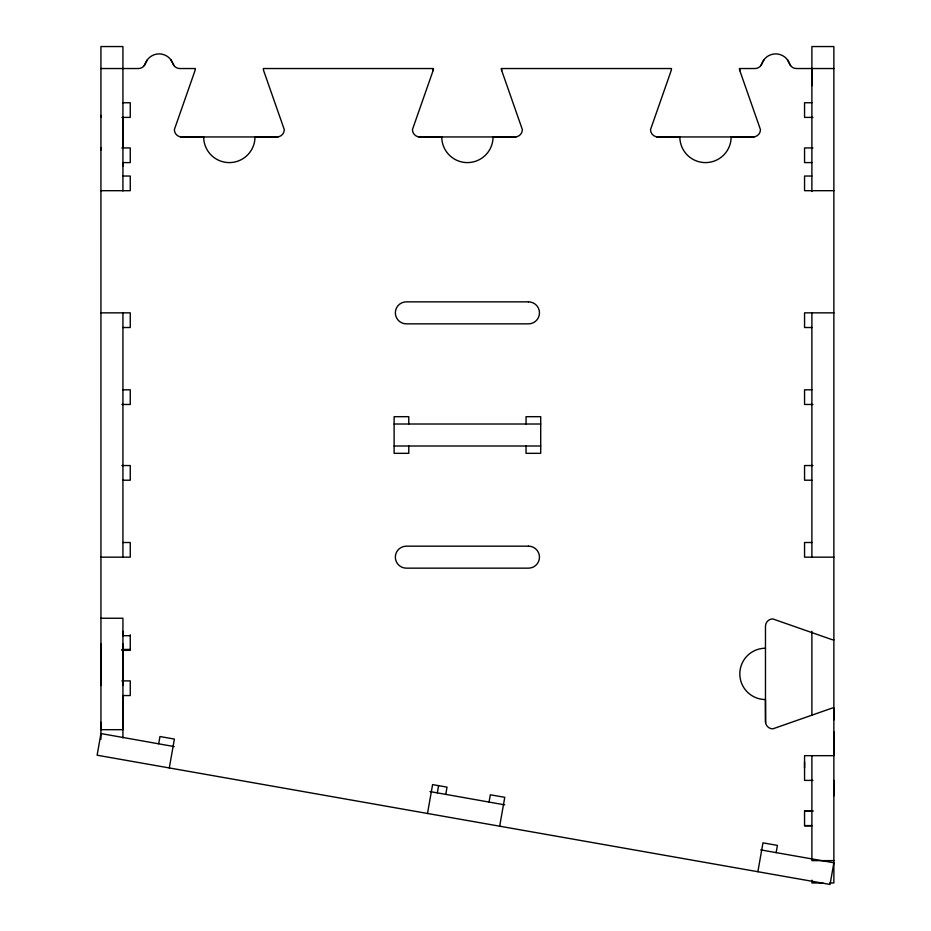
<?xml version="1.0" encoding="UTF-8"?>
<svg xmlns="http://www.w3.org/2000/svg" width="931" height="931" viewBox="0 0 931 931"><rect width="100%" height="100%" fill="white"/><g stroke="black" fill="none" stroke-linecap="round" stroke-linejoin="round"><path stroke-width="1.4" d="M100.932 149.961L100.944 147.936M100.944 618.242L100.944 729.683L122.927 729.683L122.927 618.242L100.944 618.242L100.932 46.55L122.927 46.55L122.927 190.971M122.927 165.962L122.927 162.599L130.259 162.599L130.259 147.936L121.88 147.936M804.559 768.028L804.559 761.849M811.89 85.64L811.89 68.533M833.873 795.784L833.873 780.399M833.873 731.789L833.873 755.669L804.559 755.669L804.559 780.399L812.938 780.399M833.873 719.849L833.885 707.897A7.343 7.343 0 0 0 831.779 708.212L772.8 728.857A7.332 7.332 0 0 1 765.468 721.525L765.468 626.237A7.332 7.332 0 0 1 772.8 618.917L831.779 639.55A7.332 7.332 0 0 0 833.885 639.865M158.689 743.741L159.957 736.526L174.388 739.063L169.302 767.935M427.504 813.473L432.589 784.6L447.031 787.137L445.751 794.364M437.291 792.968L438.571 785.741M489.066 801.998L490.334 794.783L504.777 797.32L499.679 826.193M757.881 871.719L762.966 842.846L777.408 845.395L776.14 852.715M100.932 68.533L138.382 68.533A7.332 7.332 0 0 0 145.294 63.657A14.663 14.663 0 0 1 172.933 63.657A7.332 7.332 0 0 0 179.846 68.533L195.301 68.533A7.32 7.32 0 0 1 194.998 70.64L174.353 129.618A7.332 7.332 0 0 0 181.685 136.95L276.973 136.95A7.332 7.332 0 0 0 284.292 129.618L263.648 70.64A7.332 7.332 0 0 1 263.345 68.533L433.392 68.533A7.32 7.32 0 0 1 433.078 70.64L412.433 129.618A7.332 7.332 0 0 0 419.765 136.95L515.052 136.95A7.332 7.332 0 0 0 522.372 129.618L501.739 70.64A7.332 7.332 0 0 1 501.425 68.533L671.472 68.533A7.343 7.343 0 0 1 671.158 70.64L650.525 129.618A7.332 7.332 0 0 0 657.856 136.95L753.132 136.95A7.332 7.332 0 0 0 760.464 129.618L739.819 70.64A7.332 7.332 0 0 1 739.517 68.533L754.971 68.533A7.332 7.332 0 0 0 761.884 63.657A14.663 14.663 0 0 1 789.523 63.657A7.332 7.332 0 0 0 796.436 68.533L833.873 68.533M144.258 65.589L147.366 59.782M760.848 65.589L763.944 59.782M278.299 136.822L254.978 136.95A25.649 25.649 0 0 1 229.329 162.599A25.649 25.649 0 0 1 203.668 136.95L180.346 136.822M516.379 136.822L493.058 136.95A25.649 25.649 0 0 1 467.409 162.599A25.649 25.649 0 0 1 441.76 136.95L418.438 136.822M754.471 136.822L731.149 136.95A25.649 25.649 0 0 1 705.489 162.599A25.649 25.649 0 0 1 679.839 136.95L656.518 136.822M122.927 102.747L130.259 102.747L130.259 117.399L121.88 117.399M811.89 102.747L804.559 102.747L804.559 117.399L812.938 117.399M812.938 147.936L804.559 147.936L804.559 162.599L811.89 162.599M122.927 176.04L130.259 176.04L130.259 190.692L100.932 190.692M811.89 176.04L804.559 176.04L804.559 190.692L833.873 190.692M100.932 312.851L130.259 312.851L130.259 327.514L122.927 327.514M833.873 312.851L804.559 312.851L804.559 327.514L811.89 327.514M122.927 389.81L130.259 389.81L130.259 404.473L121.88 404.473M811.89 389.81L804.559 389.81L804.559 404.473L812.938 404.473M394.116 424.012L540.702 424.012M394.116 446.007L540.702 446.007M121.88 465.547L130.259 465.547L130.259 480.21L122.927 480.21M812.938 465.547L804.559 465.547L804.559 480.21L811.89 480.21M122.927 542.505L130.259 542.505L130.259 557.169L100.932 557.169M811.89 542.505L804.559 542.505L804.559 557.169L833.873 557.169M130.259 635.687L122.927 635.687L122.927 631.334M121.88 649.442L130.259 649.442M121.88 650.35L130.259 650.35L130.259 634.791M121.88 680.887L130.259 680.887L130.259 695.55L122.927 695.55L122.927 737.899M812.938 810.936L804.559 810.936L804.559 825.832L811.89 825.832M804.559 811.169L812.938 811.169M804.559 825.599L811.89 825.599M833.873 860.628L811.89 860.628L811.89 755.669M822.888 882.984L811.89 882.984L811.89 880.156M829.754 882.984L833.873 882.984L833.873 46.55L811.89 46.55L811.89 191.449M174.167 746.569L100.944 733.558L97.127 755.216L830.056 884.45L833.873 862.793L760.72 849.898M429.971 791.571L504.707 804.85M787.451 59.782L790.559 65.589M170.873 59.782L173.969 65.589M765.596 722.852L765.468 699.53A25.649 25.649 0 0 1 739.819 673.881A25.649 25.649 0 0 1 765.468 648.232M100.932 115.374L100.944 117.399M811.89 312.851L811.89 557.169M811.89 631.241L811.89 715.008M526.05 424.012L526.05 416.681L540.702 416.681L540.702 453.327L526.038 453.327L526.05 446.007M408.767 424.012L408.779 416.681L394.116 416.681L394.116 453.327L408.779 453.327L408.779 446.007M122.927 312.851L122.927 557.169M122.927 643.949L122.927 649.442M122.927 650.35L122.927 685.484M122.857 117.399L122.857 147.936M100.944 643.949L100.944 685.484M100.944 722.351L100.944 739.319M501.739 70.64A7.32 7.32 0 0 1 501.425 68.533M739.819 70.64A7.297 7.297 0 0 1 739.517 68.533M433.38 68.533A7.343 7.343 0 0 1 433.078 70.64M528.482 301.853L406.335 301.853A10.997 10.997 0 0 0 395.338 312.851A10.997 10.997 0 0 0 406.335 323.848L528.482 323.848A10.997 10.997 0 0 0 539.48 312.851A10.997 10.997 0 0 0 528.482 301.853M528.482 546.171L406.335 546.171A10.997 10.997 0 0 0 395.338 557.169A10.997 10.997 0 0 0 406.335 568.154L528.482 568.154A10.997 10.997 0 0 0 539.48 557.169A10.997 10.997 0 0 0 528.482 546.171"/></g></svg>
